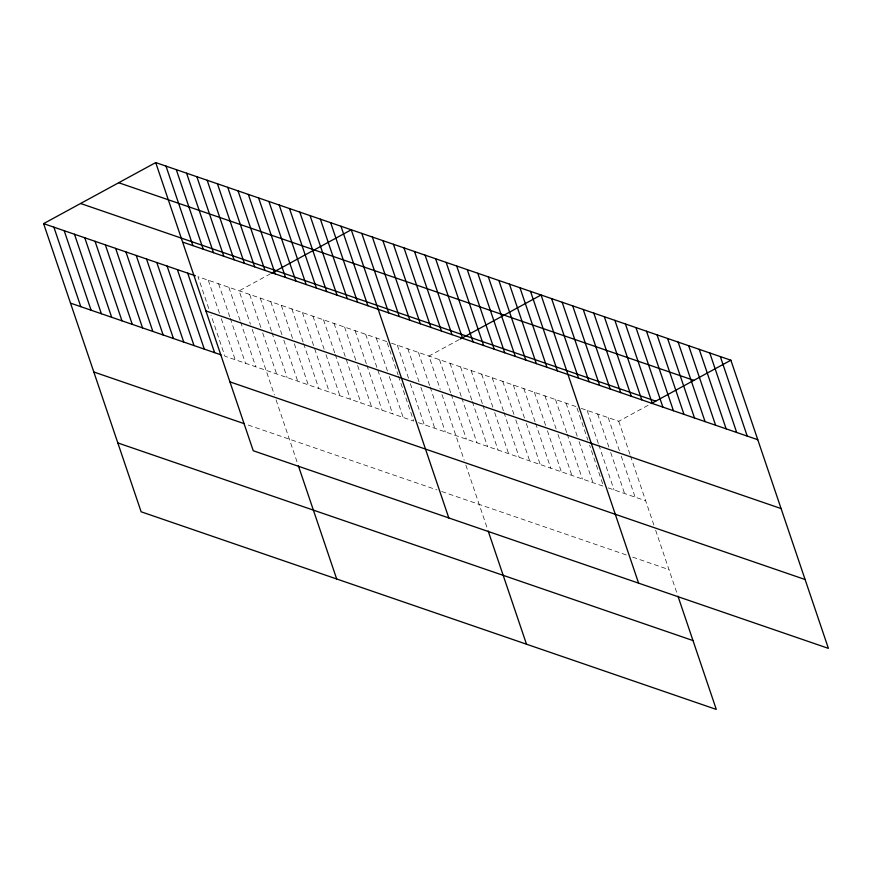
<?xml version="1.0" encoding="UTF-8"?>
<svg xmlns="http://www.w3.org/2000/svg" width="872" height="872" viewBox="0 0 872 872"><rect width="100%" height="100%" fill="white"/><g stroke="black" fill="none" stroke-linecap="round" stroke-linejoin="round"><path stroke-width="0.65" stroke-dasharray="4.36 3.27" d="M270.549 273.732L239.157 290.834L250.438 324.166M459.228 339.568L428.959 356.048L440.24 389.381M581.264 408.379L618.76 421.263L650.152 404.172M386.776 341.552L197.988 276.686L209.269 310.029M391.463 343.165L576.577 406.777M418.375 422.669L603.489 486.271L589.603 445.243M608.176 487.884L645.672 500.768M248.204 425.035L436.992 489.911M441.679 491.514L626.794 555.126M632.658 557.143L668.977 569.612M618.76 421.263L630.042 454.606M630.478 455.882L653.989 525.358M655.657 530.274L677.119 593.69M608.22 417.644L619.502 450.977M621.235 456.111L635.121 497.138M597.669 414.015L608.961 447.358M610.694 452.481L624.581 493.519M587.129 410.396L598.41 443.728M598.846 445.014L614.041 489.89M577.013 408.052L587.87 440.109M566.037 403.147L577.318 436.49M579.062 441.613L592.949 482.652M555.497 399.529L566.778 432.861M567.214 434.147L582.398 479.022M544.946 395.899L556.238 429.242M557.971 434.365L571.858 475.404M534.405 392.28L545.687 425.612M547.42 430.746L561.317 471.774M523.865 388.661L535.146 421.993M535.582 423.28L550.766 468.155M513.314 385.032L524.595 418.375M526.339 423.498L540.226 464.536M502.773 381.413L514.055 414.745M515.788 419.879L529.675 460.907M492.222 377.783L503.515 411.126M503.94 412.412L519.134 457.288M481.682 374.164L492.963 407.497M494.697 412.63L508.594 453.658M471.142 370.546L482.423 403.878M482.859 405.164L498.043 450.039M460.59 366.916L471.872 400.259M472.308 401.534L487.503 446.42M450.05 363.297L461.332 396.629M461.768 397.915L476.951 442.791M439.499 359.667L450.791 393.01M451.216 394.297L466.411 439.172M441.973 394.515L464.187 460.133M465.855 465.059L487.753 529.74M418.418 352.43L429.7 385.762M430.136 387.048L445.32 431.923M407.867 348.8L419.149 382.143M420.893 387.266L434.779 428.305M397.327 345.181L408.608 378.513M410.341 383.647L424.228 424.675M387.212 342.838L398.068 374.895M398.493 376.181L413.688 421.056L224.889 356.179L211.002 315.152M376.235 337.933L387.517 371.276M389.25 376.399L403.147 417.426M365.695 334.314L377.413 368.932M377.838 370.208L392.596 413.808M355.144 330.684L366.425 364.027M366.861 365.303L382.056 410.189M344.603 327.065L355.885 360.398M357.618 365.532L371.505 406.559M334.052 323.436L345.77 358.065M346.206 359.34L360.964 402.94M323.512 319.817L334.793 353.16M335.23 354.435L350.424 399.311M312.972 316.198L324.253 349.53M325.986 354.664L339.873 395.692M302.421 312.568L329.333 392.073M291.88 308.95L303.162 342.282M303.598 343.568L318.781 388.443M281.329 305.32L292.621 338.663M294.355 343.786L308.241 384.825M270.789 301.701L282.07 335.044M283.814 340.167L297.701 381.195M260.248 298.082L271.53 331.415M271.966 332.701L287.15 377.576M249.697 294.453L260.979 327.796M262.723 332.919L276.609 373.957M252.172 329.3L274.386 394.918M276.053 399.834L297.941 464.525M228.867 287.291L240.149 320.634M240.585 321.921L255.769 366.796M218.567 283.76L229.859 317.092M230.284 318.378L245.479 363.253M208.277 280.217L219.559 313.56M221.303 318.694L235.189 359.722"/><path stroke-width="1.31" d="M677.98 596.219L716.293 709.416L141.133 511.788L43.6 223.635L155.707 162.584L730.867 360.212L828.4 648.365L253.24 450.737L155.707 162.584M271.661 273.121L351.263 229.783L448.797 517.924M460.351 338.957L541.065 294.998L638.598 583.15M651.275 403.562L730.867 360.212M118.712 182.739L693.872 380.356M80.595 203.492L655.755 401.12M182.619 242.089L757.779 439.717M43.6 223.635L195.415 275.803M205.923 310.944L781.083 508.561M70.512 303.14L221.03 354.86M229.935 381.882L805.096 579.509M93.816 371.995L244.345 423.716M117.829 442.932L692.989 640.56M720.327 356.594L747.228 436.087M709.775 352.964L736.687 432.468M699.235 349.345L726.147 428.839M688.684 345.715L715.596 425.22M678.144 342.097L705.056 421.601M667.603 338.478L694.504 417.971M657.052 334.848L683.964 414.353M646.512 331.229L673.424 410.723M635.961 327.6L662.873 407.104M625.42 323.981L652.332 403.485M614.88 320.362L641.781 399.856M604.329 316.732L631.241 396.237M593.788 313.113L620.701 392.607M583.237 309.484L610.149 388.988M572.697 305.865L599.609 385.37M562.157 302.246L589.058 381.74M551.605 298.616L578.518 378.121M530.525 291.368L557.426 370.873M519.974 287.749L546.886 367.254M509.433 284.13L536.335 363.624M498.882 280.501L525.794 360.005M488.342 276.882L515.254 356.375M477.802 273.263L504.703 352.757M467.25 269.633L494.162 349.138M456.71 266.015L483.611 345.508M446.159 262.385L473.071 341.889M435.618 258.766L462.531 338.26M425.078 255.147L451.979 334.641M414.527 251.518L441.439 331.022M403.987 247.899L430.888 327.392M393.435 244.269L420.348 323.774M488.178 531.004L526.492 644.201M382.895 240.65L409.807 320.144M372.355 237.031L399.256 316.525M361.804 233.402L388.716 312.906M340.974 226.24L367.875 305.745M330.673 222.709L357.585 302.203M320.384 219.166L347.296 298.671M310.094 215.635L336.995 295.128M299.794 212.092L326.706 291.597M289.504 208.561L316.416 288.065M279.214 205.029L306.127 284.523M268.925 201.487L295.826 280.991M258.624 197.955L285.536 277.449M248.335 194.412L275.247 273.917M238.045 190.881L264.957 270.375M227.756 187.338L254.657 266.843M217.455 183.807L244.367 263.3M207.165 180.264L234.078 259.769M298.377 465.79L336.69 578.975M196.876 176.733L223.788 256.237M186.586 173.201L213.487 252.695M176.286 169.659L203.198 249.163M165.996 166.127L192.908 245.621M187.698 273.154L214.599 352.648M177.398 269.612L204.31 349.116M167.108 266.08L194.02 345.574M156.818 262.537L183.72 342.042M146.529 259.006L173.43 338.5M136.228 255.463L163.14 334.968M125.939 251.932L152.851 331.425M115.649 248.389L142.55 327.894M105.359 244.858L132.261 324.351M95.059 241.326L121.971 320.82M84.769 237.784L111.681 317.288M74.48 234.252L101.381 313.746M64.19 230.709L91.091 310.214M53.89 227.178L80.802 306.672"/></g></svg>
